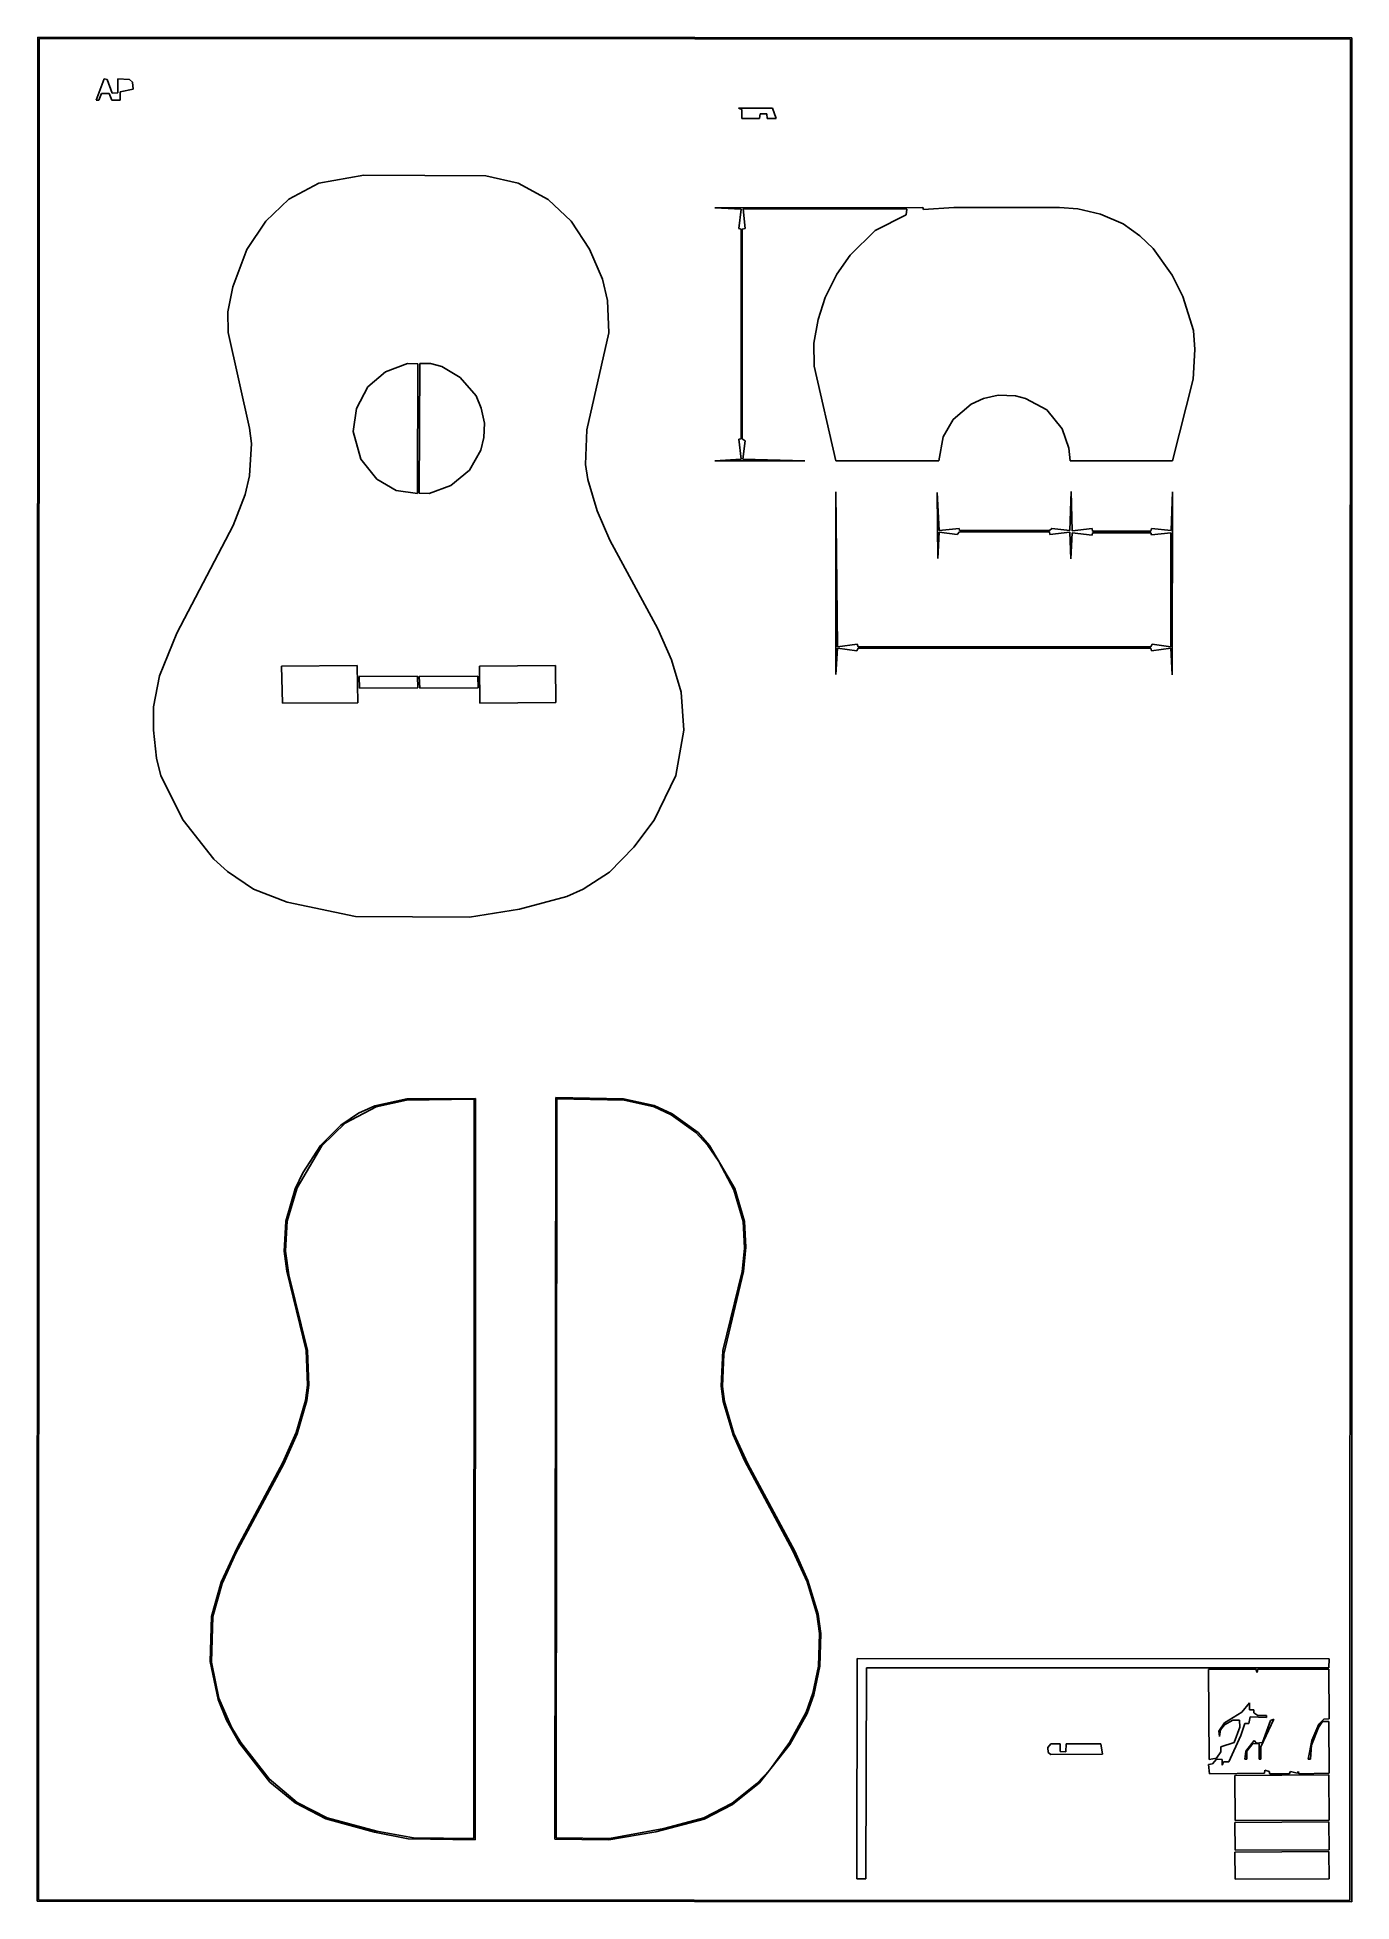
# Model space of a CAD drawing. Extents: x 14 to 202, y 6 to 273.
import ezdxf

# ---------------------------------------------------------------- set-up
doc = ezdxf.new("R2010")
doc.units = 0

msp = doc.modelspace()

# ---------------------------------------------------------------- linework, layer by layer
at = {"layer": 'BRIDGE_ROUTE'}
for p, q in [((140.59, 248.98), (110.81, 248.92)), ((110.81, 248.92), (114.55, 248.73)), ((114.55, 248.73), (114.24, 245.94)), ((115.13, 245.94), (114.87, 248.79)), ((114.87, 248.79), (138.3, 248.73)), ((138.3, 248.73), (138.24, 247.9)), ((140.72, 248.67), (140.59, 248.98)), ((145.03, 248.98), (140.72, 248.67)), ((160.21, 248.98), (145.03, 248.98)), ((162.81, 248.79), (160.21, 248.98)), ((166.05, 248.03), (162.81, 248.79)), ((114.24, 245.94), (114.55, 245.87)), ((114.55, 245.87), (114.55, 215.84)), ((114.74, 245.87), (115.13, 245.94)), ((114.74, 215.84), (114.74, 245.87)), ((138.24, 247.9), (133.79, 245.68)), ((169.29, 246.63), (166.05, 248.03)), ((171.7, 244.92), (169.29, 246.63)), ((133.79, 245.68), (130.18, 242.13)), ((173.61, 243.08), (171.7, 244.92)), ((130.18, 242.13), (128.27, 239.4)), ((176.34, 239.27), (173.61, 243.08)), ((128.27, 239.4), (126.62, 236.09)), ((177.86, 236.22), (176.34, 239.27)), ((126.62, 236.09), (125.6, 232.92)), ((179.39, 231.33), (177.86, 236.22)), ((125.6, 232.92), (124.97, 229.55)), ((179.58, 228.6), (179.39, 231.33)), ((124.97, 229.55), (125.03, 226.25)), ((179.32, 224.35), (179.58, 228.6)), ((125.03, 226.25), (128.14, 212.66)), ((149.29, 221.62), (151.38, 222.06)), ((151.38, 222.06), (153.86, 222)), ((153.86, 222), (155.32, 221.62)), ((176.4, 212.66), (179.32, 224.35)), ((144.97, 218.57), (147.51, 220.79)), ((147.51, 220.79), (149.29, 221.62)), ((155.32, 221.62), (158.37, 219.96)), ((158.37, 219.96), (160.59, 217.23)), ((143.51, 216.09), (144.97, 218.57)), ((160.59, 217.23), (161.54, 214.5)), ((114.55, 215.84), (114.24, 215.77)), ((114.24, 215.77), (114.55, 212.92)), ((115.13, 215.52), (114.74, 215.84)), ((114.81, 212.92), (115.13, 215.52)), ((142.88, 212.66), (143.51, 216.09)), ((161.54, 214.5), (161.73, 212.66)), ((114.55, 212.92), (110.81, 212.66)), ((110.81, 212.66), (123.7, 212.66)), ((123.7, 212.66), (114.81, 212.92)), ((128.14, 212.66), (142.88, 212.66)), ((161.73, 212.66), (176.4, 212.66)), ((131.13, 9.46), (131.19, 41.02)), ((131.19, 41.02), (198.82, 40.96)), ((198.82, 40.96), (198.76, 39.69)), ((132.52, 39.69), (132.46, 9.46)), ((198.76, 39.69), (132.52, 39.69)), ((132.46, 9.46), (131.13, 9.46))]:
    msp.add_line(p, q, dxfattribs=at)
at = {"layer": 'CONTROL_CAVITY'}
for p, q in [((54.04, 252.48), (49.78, 250.19)), ((60.52, 253.62), (54.04, 252.48)), ((77.98, 253.49), (60.52, 253.62)), ((82.61, 252.48), (77.98, 253.49)), ((86.93, 250.13), (82.61, 252.48)), ((49.78, 250.19), (46.48, 247.01)), ((90.23, 247.01), (86.93, 250.13)), ((46.48, 247.01), (43.75, 242.95)), ((92.84, 243.01), (90.23, 247.01)), ((43.75, 242.95), (41.72, 237.62)), ((94.68, 238.7), (92.84, 243.01)), ((95.44, 235.65), (94.68, 238.7)), ((41.72, 237.62), (41.02, 234)), ((95.63, 231.01), (95.44, 235.65)), ((41.02, 234), (41.08, 231.08)), ((41.08, 231.08), (44.13, 217.36)), ((92.46, 217.11), (95.63, 231.01)), ((44.13, 217.36), (44.39, 215.14)), ((92.27, 212.15), (92.46, 217.11)), ((44.39, 215.14), (44.13, 210.5)), ((92.58, 209.99), (92.27, 212.15)), ((44.13, 210.5), (43.5, 207.84)), ((93.92, 205.49), (92.58, 209.99)), ((43.5, 207.84), (41.78, 203.39)), ((41.78, 203.39), (33.72, 187.96)), ((95.76, 201.29), (93.92, 205.49)), ((102.62, 188.6), (95.76, 201.29)), ((33.72, 187.96), (31.24, 181.86)), ((104.58, 184.15), (102.62, 188.6)), ((31.24, 181.86), (30.35, 177.42)), ((105.98, 179.51), (104.58, 184.15)), ((106.36, 174.05), (105.98, 179.51)), ((30.35, 177.42), (30.35, 174.05)), ((30.35, 174.05), (30.8, 170.05)), ((105.22, 167.58), (106.36, 174.05)), ((30.8, 170.05), (31.43, 167.51)), ((31.43, 167.51), (34.61, 161.16)), ((102.11, 161.16), (105.22, 167.58)), ((34.61, 161.16), (38.99, 155.57)), ((99.19, 157.29), (102.11, 161.16)), ((38.99, 155.57), (40.96, 153.8)), ((95.69, 153.73), (99.19, 157.29)), ((40.96, 153.8), (44.7, 151.26)), ((91.95, 151.26), (95.69, 153.73)), ((44.7, 151.26), (49.53, 149.42)), ((82.8, 148.4), (89.6, 150.24)), ((89.6, 150.24), (91.95, 151.26)), ((49.53, 149.42), (59.31, 147.38)), ((59.31, 147.38), (75.63, 147.26)), ((75.63, 147.26), (82.8, 148.4))]:
    msp.add_line(p, q, dxfattribs=at)
at = {"layer": 'JACK_ROUTE'}
for p, q in [((128.4, 185.99), (128.14, 208.22)), ((128.14, 208.22), (128.14, 182.05)), ((142.94, 202.69), (142.68, 208.15)), ((142.68, 208.15), (142.75, 198.69)), ((161.86, 208.28), (161.67, 202.69)), ((161.99, 202.63), (161.86, 208.28)), ((176.4, 208.22), (176.21, 202.69)), ((176.34, 181.99), (176.4, 208.22)), ((142.75, 198.69), (142.94, 202.44)), ((145.8, 202.95), (142.94, 202.69)), ((142.94, 202.44), (145.54, 202.12)), ((145.54, 202.12), (145.86, 202.5)), ((145.86, 202.69), (145.8, 202.95)), ((158.75, 202.69), (145.86, 202.69)), ((145.86, 202.5), (158.75, 202.5)), ((159.07, 202.95), (158.75, 202.69)), ((158.75, 202.5), (158.81, 202.12)), ((158.81, 202.12), (161.67, 202.44)), ((161.67, 202.69), (159.07, 202.95)), ((161.67, 202.44), (161.8, 198.63)), ((161.8, 198.63), (161.99, 202.37)), ((164.85, 202.95), (161.99, 202.63)), ((161.99, 202.37), (164.85, 201.99)), ((164.91, 202.57), (164.85, 202.95)), ((164.85, 201.99), (164.91, 202.37)), ((173.29, 202.57), (164.91, 202.57)), ((164.91, 202.37), (173.29, 202.37)), ((173.35, 202.95), (173.29, 202.57)), ((173.29, 202.37), (173.35, 202.06)), ((176.21, 202.69), (173.35, 202.95)), ((173.35, 202.06), (176.15, 202.37)), ((176.15, 202.37), (176.15, 185.99)), ((128.14, 182.05), (128.4, 185.8)), ((131.19, 186.37), (128.4, 185.99)), ((128.4, 185.8), (131.13, 185.42)), ((131.13, 185.42), (131.32, 185.8)), ((131.32, 185.99), (131.19, 186.37)), ((173.29, 185.99), (131.32, 185.99)), ((131.32, 185.8), (173.29, 185.8)), ((173.48, 186.37), (173.29, 185.99)), ((173.29, 185.8), (173.35, 185.42)), ((173.35, 185.42), (176.15, 185.8)), ((176.15, 185.99), (173.48, 186.37)), ((176.15, 185.8), (176.34, 181.99))]:
    msp.add_line(p, q, dxfattribs=at)
at = {"layer": 'PICKGUARD'}
for p, q in [((13.78, 273.37), (13.72, 6.22)), ((202.06, 273.3), (13.78, 273.37)), ((13.91, 6.41), (13.97, 273.18)), ((13.97, 273.18), (201.87, 273.11)), ((201.87, 273.11), (201.8, 6.35)), ((202.06, 6.16), (202.06, 273.3)), ((13.72, 6.22), (202.06, 6.16)), ((201.8, 6.35), (13.91, 6.41))]:
    msp.add_line(p, q, dxfattribs=at)
at = {"layer": 'PICKUP_ROUTE'}
for p, q in [((66.68, 121.22), (62.1, 120.21)), ((62.29, 120.08), (66.61, 121.03)), ((66.61, 121.03), (76.33, 121.16)), ((76.52, 121.29), (66.68, 121.22)), ((76.33, 121.16), (76.26, 15.24)), ((76.45, 15.05), (76.52, 121.29)), ((88.01, 121.41), (87.88, 15.11)), ((97.73, 121.22), (88.01, 121.41)), ((88.07, 15.3), (88.14, 121.22)), ((88.14, 121.22), (97.79, 121.03)), ((102.11, 120.27), (97.73, 121.22)), ((97.79, 121.03), (102.11, 120.08)), ((104.71, 119.06), (102.11, 120.27)), ((54.48, 114.49), (57.85, 117.73)), ((59.75, 119.19), (57.21, 117.47)), ((57.85, 117.73), (62.29, 120.08)), ((62.1, 120.21), (59.75, 119.19)), ((102.11, 120.08), (104.52, 118.94)), ((104.52, 118.94), (108.08, 116.4)), ((108.39, 116.4), (104.71, 119.06)), ((57.21, 117.47), (54.29, 114.55)), ((108.08, 116.4), (109.79, 114.55)), ((110.05, 114.55), (108.39, 116.4)), ((50.93, 108.46), (54.48, 114.49)), ((54.29, 114.55), (51.75, 110.62)), ((109.79, 114.55), (111.38, 112.27)), ((113.67, 108.39), (110.05, 114.55)), ((111.38, 112.27), (113.54, 108.2)), ((51.75, 110.62), (50.67, 108.33)), ((50.67, 108.33), (49.34, 103.7)), ((49.53, 103.7), (50.93, 108.46)), ((113.54, 108.2), (114.87, 103.63)), ((115.06, 103.63), (113.67, 108.39)), ((49.34, 103.7), (49.09, 99.38)), ((49.28, 99.38), (49.53, 103.7)), ((114.87, 103.63), (115.06, 99.82)), ((115.25, 99.95), (115.06, 103.63)), ((49.09, 99.38), (49.47, 96.52)), ((49.78, 96.01), (49.28, 99.38)), ((115.06, 99.82), (114.74, 96.46)), ((114.93, 96.46), (115.25, 99.95)), ((49.47, 96.52), (52.26, 85.15)), ((114.74, 96.46), (111.95, 85.15)), ((112.08, 84.65), (114.93, 96.46)), ((52.45, 85.15), (49.78, 96.01)), ((52.26, 85.15), (52.45, 80.2)), ((52.64, 80.2), (52.45, 85.15)), ((111.95, 85.15), (111.7, 80.07)), ((111.89, 80.01), (112.08, 84.65)), ((52.45, 80.2), (52.13, 77.98)), ((52.32, 77.98), (52.64, 80.2)), ((52.13, 77.98), (50.8, 73.41)), ((50.93, 73.22), (52.32, 77.98)), ((111.7, 80.07), (112.01, 77.85)), ((112.2, 77.85), (111.89, 80.01)), ((112.01, 77.85), (113.41, 73.09)), ((113.54, 73.28), (112.2, 77.85)), ((50.8, 73.41), (48.9, 69.09)), ((49.02, 68.9), (50.93, 73.22)), ((113.41, 73.09), (115.06, 69.41)), ((115.51, 68.9), (113.54, 73.28)), ((42.16, 56.13), (49.02, 68.9)), ((48.9, 69.09), (42.35, 56.9)), ((115.06, 69.41), (121.98, 56.45)), ((122.24, 56.39), (115.51, 68.9)), ((42.35, 56.9), (40.07, 51.94)), ((40.2, 51.75), (42.16, 56.13)), ((121.98, 56.45), (124.02, 52.01)), ((124.14, 52.2), (122.24, 56.39)), ((40.07, 51.94), (38.67, 47.05)), ((38.86, 47.05), (40.2, 51.75)), ((124.02, 52.01), (125.41, 47.37)), ((125.6, 47.37), (124.14, 52.2)), ((38.67, 47.05), (38.48, 40.58)), ((38.67, 40.51), (38.86, 47.05)), ((125.41, 47.37), (125.79, 44.58)), ((125.98, 44.58), (125.6, 47.37)), ((125.79, 44.58), (125.67, 39.94)), ((125.86, 39.94), (125.98, 44.58)), ((38.48, 40.58), (39.62, 35.12)), ((39.75, 35.31), (38.67, 40.51)), ((125.67, 39.94), (124.84, 36.07)), ((124.97, 35.81), (125.86, 39.94)), ((39.62, 35.12), (40.83, 32.19)), ((41.53, 31.18), (39.75, 35.31)), ((124.84, 36.07), (123.89, 33.34)), ((124.02, 33.15), (124.97, 35.81)), ((40.83, 32.19), (42.67, 28.89)), ((123.89, 33.34), (121.48, 28.96)), ((121.54, 28.7), (124.02, 33.15)), ((42.86, 28.96), (41.53, 31.18)), ((42.67, 28.89), (47.05, 23.3)), ((46.93, 23.75), (42.86, 28.96)), ((117.22, 23.18), (121.54, 28.7)), ((121.48, 28.96), (118.68, 25.08)), ((118.68, 25.08), (116.84, 23.11)), ((50.93, 20.38), (46.93, 23.75)), ((47.05, 23.3), (50.67, 20.32)), ((116.84, 23.11), (113.28, 20.26)), ((113.35, 20.07), (117.22, 23.18)), ((50.67, 20.32), (55.05, 18.03)), ((55.24, 18.16), (50.93, 20.38)), ((113.28, 20.26), (109.22, 18.16)), ((109.28, 17.97), (113.35, 20.07)), ((55.05, 18.03), (62.04, 16.13)), ((62.36, 16.26), (55.24, 18.16)), ((62.04, 16.13), (66.87, 15.18)), ((67.63, 15.3), (62.36, 16.26)), ((95.63, 15.05), (102.36, 16.19)), ((103.5, 16.64), (95.69, 15.24)), ((102.36, 16.19), (109.28, 17.97)), ((109.22, 18.16), (103.5, 16.64)), ((66.87, 15.18), (76.45, 15.05)), ((76.26, 15.24), (67.63, 15.3)), ((87.88, 15.11), (95.63, 15.05)), ((95.69, 15.24), (88.07, 15.3))]:
    msp.add_line(p, q, dxfattribs=at)
at = {"layer": 'SMALL_FEATURE'}
for p, q in [((23.3, 267.4), (22.16, 264.35)), ((23.75, 267.33), (23.3, 267.4)), ((24.45, 265.37), (23.75, 267.33)), ((26.92, 267.33), (25.27, 267.4)), ((25.27, 267.4), (25.27, 265.43)), ((27.37, 266.95), (26.92, 267.33)), ((22.54, 264.35), (22.92, 265.3)), ((22.92, 265.3), (24, 265.3)), ((24, 265.3), (24.38, 264.35)), ((25.27, 265.43), (24.45, 265.37)), ((25.59, 265.56), (27.43, 265.94)), ((25.59, 264.35), (25.59, 265.56)), ((27.43, 265.94), (27.37, 266.95)), ((22.16, 264.35), (22.54, 264.35)), ((24.38, 264.35), (25.59, 264.35)), ((114.17, 263.21), (114.68, 263.02)), ((119.06, 263.21), (114.17, 263.21)), ((114.68, 263.02), (114.68, 261.75)), ((117.22, 261.75), (117.28, 262.38)), ((117.28, 262.38), (118.24, 262.38)), ((118.24, 262.38), (118.3, 261.75)), ((119.57, 261.75), (119.06, 263.21)), ((114.68, 261.75), (117.22, 261.75)), ((118.3, 261.75), (119.57, 261.75)), ((61.09, 223.27), (63.63, 225.43)), ((63.63, 225.43), (66.74, 226.63)), ((66.74, 226.63), (68.26, 226.57)), ((68.26, 226.57), (68.2, 207.96)), ((68.45, 208.03), (68.52, 226.63)), ((68.52, 226.63), (70.04, 226.63)), ((70.04, 226.63), (71.69, 226.19)), ((71.69, 226.19), (74.29, 224.6)), ((74.29, 224.6), (76.58, 222)), ((59.44, 220.15), (61.09, 223.27)), ((76.58, 222), (77.34, 220.22)), ((58.99, 216.85), (59.44, 220.15)), ((77.34, 220.22), (77.79, 218.06)), ((60.07, 212.92), (58.99, 216.85)), ((77.79, 218.06), (77.72, 216.03)), ((77.28, 214.19), (75.63, 211.33)), ((77.72, 216.03), (77.28, 214.19)), ((62.36, 210.06), (60.07, 212.92)), ((75.63, 211.33), (72.96, 209.11)), ((65.15, 208.41), (62.36, 210.06)), ((72.96, 209.11), (69.85, 207.96)), ((68.2, 207.96), (65.15, 208.41)), ((69.85, 207.96), (68.45, 208.03)), ((48.7, 183.26), (59.56, 183.32)), ((48.83, 177.93), (48.7, 183.26)), ((59.56, 183.32), (59.63, 177.99)), ((59.82, 181.74), (68.2, 181.8)), ((59.88, 180.09), (59.82, 181.74)), ((68.2, 181.8), (68.26, 180.15)), ((68.45, 181.74), (76.83, 181.8)), ((68.52, 180.09), (68.45, 181.74)), ((76.83, 181.8), (76.9, 180.15)), ((77.09, 183.26), (87.95, 183.32)), ((77.15, 177.93), (77.09, 183.26)), ((87.95, 183.32), (88.01, 178.05)), ((68.26, 180.15), (59.88, 180.09)), ((76.9, 180.15), (68.52, 180.09)), ((59.63, 177.99), (48.83, 177.93)), ((88.01, 178.05), (77.15, 177.93)), ((181.55, 39.43), (188.34, 39.5)), ((181.61, 26.54), (181.55, 39.43)), ((188.34, 39.5), (188.53, 38.99)), ((188.53, 38.99), (188.6, 39.5)), ((188.6, 39.5), (198.76, 39.5)), ((198.76, 39.5), (198.82, 32.38)), ((186.31, 33.34), (183.83, 31.81)), ((183.83, 31.5), (185.04, 32.19)), ((185.04, 32.19), (185.99, 32.19)), ((185.99, 32.19), (186.05, 31.18)), ((187.39, 34.67), (186.31, 33.34)), ((187.32, 31.69), (187.52, 32.64)), ((187.39, 33.65), (187.39, 34.67)), ((188.02, 33.65), (187.39, 33.65)), ((187.52, 32.64), (189.87, 32.58)), ((188.02, 33.21), (188.02, 33.65)), ((188.6, 32.83), (188.02, 33.21)), ((189.87, 32.83), (188.6, 32.83)), ((189.04, 28.38), (190.88, 32.32)), ((190.44, 32.13), (189.29, 28.96)), ((189.87, 32.58), (189.87, 32.83)), ((190.88, 32.32), (190.44, 32.13)), ((198.06, 32.32), (197.36, 31.62)), ((198.82, 32.38), (198.06, 32.32)), ((183.83, 31.81), (183.01, 30.61)), ((183.01, 30.61), (183.13, 29.84)), ((183.13, 29.84), (183.26, 30.8)), ((183.26, 30.8), (183.83, 31.5)), ((184.47, 26.23), (186.18, 29.97)), ((186.05, 31.18), (185.23, 28.96)), ((186.18, 29.97), (186.75, 31.69)), ((186.75, 31.69), (187.32, 31.69)), ((196.28, 28.58), (197.29, 31.11)), ((197.36, 31.62), (196.34, 29.27)), ((197.29, 31.11), (197.87, 32)), ((197.87, 32), (198.76, 32)), ((198.76, 32), (198.82, 24.57)), ((158.94, 28.77), (158.5, 28.26)), ((158.5, 28.26), (158.56, 27.56)), ((158.56, 27.56), (158.94, 27.24)), ((160.27, 28.77), (158.94, 28.77)), ((158.94, 27.24), (166.37, 27.31)), ((160.27, 27.69), (160.27, 28.77)), ((161.1, 27.62), (160.27, 27.69)), ((161.16, 28.77), (161.1, 27.62)), ((166.12, 28.77), (161.16, 28.77)), ((166.37, 27.31), (166.12, 28.77)), ((182.69, 26.73), (181.61, 26.54)), ((183.32, 27.62), (182.69, 26.73)), ((185.23, 28.96), (183.32, 28.38)), ((183.32, 28.38), (183.32, 27.62)), ((186.88, 27.75), (186.75, 26.61)), ((188.09, 29.27), (186.88, 27.75)), ((187.01, 27.75), (187.9, 28.83)), ((187.01, 26.61), (187.01, 27.75)), ((187.9, 28.83), (188.79, 28.77)), ((188.4, 28.89), (188.09, 29.27)), ((189.29, 28.96), (188.4, 28.89)), ((188.79, 28.77), (188.79, 26.61)), ((189.04, 26.61), (189.04, 28.38)), ((196.34, 29.27), (195.83, 26.61)), ((196.15, 26.61), (196.28, 28.58)), ((181.55, 25.84), (182.12, 25.91)), ((181.67, 24.51), (181.55, 25.84)), ((189.55, 24.57), (181.67, 24.51)), ((182.12, 25.91), (182.69, 26.61)), ((182.69, 26.61), (183.51, 26.54)), ((183.51, 26.54), (183.51, 25.72)), ((183.51, 25.72), (183.71, 26.23)), ((183.71, 26.23), (184.47, 26.23)), ((185.29, 24.26), (198.76, 24.32)), ((185.36, 17.78), (185.29, 24.26)), ((186.75, 26.61), (187.01, 26.61)), ((188.79, 26.61), (189.04, 26.61)), ((189.61, 25.02), (189.55, 24.57)), ((190.25, 24.83), (189.61, 25.02)), ((190.31, 24.51), (190.25, 24.83)), ((193.1, 24.51), (190.31, 24.51)), ((193.29, 24.83), (193.1, 24.51)), ((194.25, 24.57), (193.29, 24.83)), ((194.44, 24.83), (194.25, 24.57)), ((194.5, 24.51), (194.44, 24.83)), ((198.82, 24.57), (194.5, 24.51)), ((195.83, 26.61), (196.15, 26.61)), ((198.76, 24.32), (198.82, 17.84)), ((185.29, 17.53), (198.76, 17.59)), ((185.36, 13.53), (185.29, 17.53)), ((198.82, 17.84), (185.36, 17.78)), ((198.76, 17.59), (198.82, 13.59)), ((198.82, 13.59), (185.36, 13.53)), ((185.29, 13.27), (198.76, 13.34)), ((185.36, 9.4), (185.29, 13.27)), ((198.76, 13.34), (198.82, 9.46)), ((198.82, 9.46), (185.36, 9.4))]:
    msp.add_line(p, q, dxfattribs=at)

doc.saveas('drawing.dxf')
